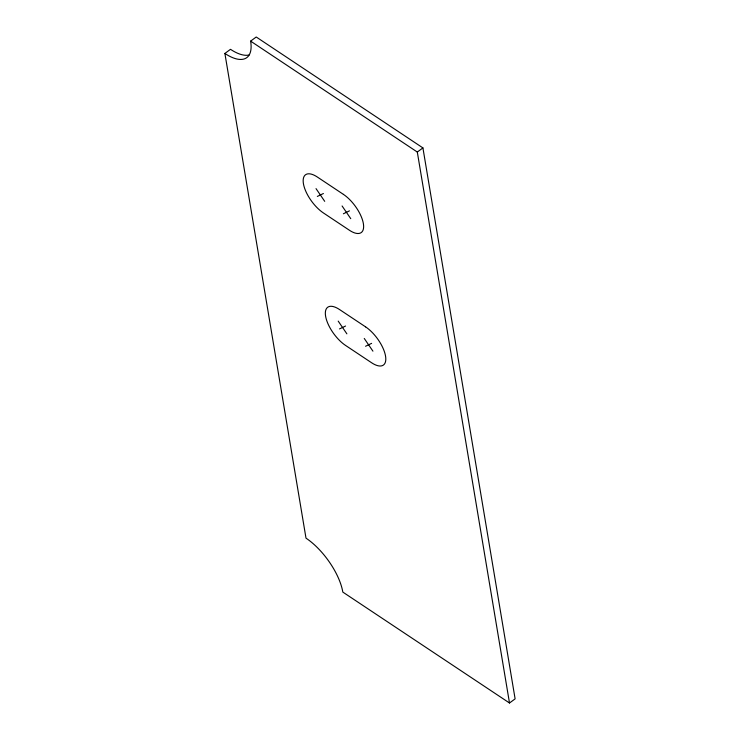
<?xml version="1.0" encoding="UTF-8"?>
<svg xmlns="http://www.w3.org/2000/svg" width="740" height="740" viewBox="0 0 740 740"><rect width="100%" height="100%" fill="white"/><g stroke="black" fill="none" stroke-linecap="round" stroke-linejoin="round"><path stroke-width="1.11" d="M224.886 53.447A46.296 19.878 53.7 0 0 250.62 41.126L256.234 37L422.919 147.917L515.114 698.875L509.499 703L342.814 592.083A46.296 19.878 53.7 0 0 305.999 538.156L224.886 53.447L230.501 49.312A46.296 19.878 53.7 0 0 249.103 54.991M509.499 703L417.305 152.042L422.919 147.917M317.331 196.433L323.399 193.529M343.388 213.768L349.456 210.863M339.503 328.921L345.571 326.026M365.56 346.264L371.628 343.36M250.62 41.126L417.305 152.042M342.084 205.96L350.76 218.67M316.026 188.626L324.703 201.335M364.256 338.457L372.932 351.167M338.199 321.114L346.875 333.832M343.425 194.38L317.358 177.036A25.077 10.767 53.7 0 0 303.428 183.705A25.077 10.767 53.7 0 0 323.361 212.917L349.428 230.26A25.077 10.767 53.7 0 0 363.368 223.591A25.077 10.767 53.7 0 0 343.425 194.38M365.597 326.867L339.531 309.533A25.077 10.767 53.7 0 0 325.6 316.202A25.077 10.767 53.7 0 0 345.534 345.414L371.6 362.757A25.077 10.767 53.7 0 0 385.54 356.088A25.077 10.767 53.7 0 0 365.597 326.867"/></g></svg>
